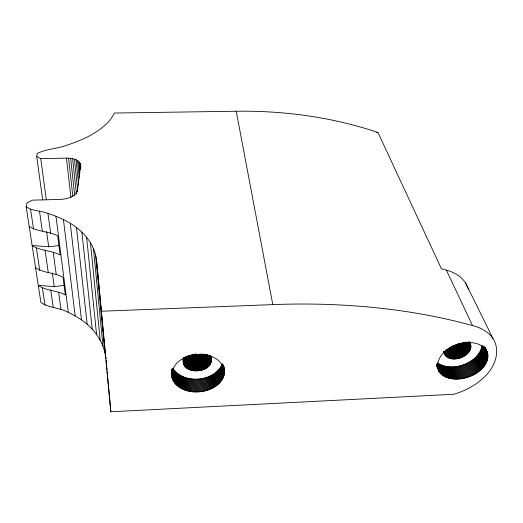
<?xml version="1.0" encoding="UTF-8"?>
<svg xmlns="http://www.w3.org/2000/svg" width="523" height="523" viewBox="0 0 523 523"><rect width="100%" height="100%" fill="white"/><g stroke="black" fill="none" stroke-linecap="round" stroke-linejoin="round"><path stroke-width="0.78" d="M224.491 372.337C221.654 346.167 172.42 350.018 171.596 375.468C177.219 401.932 229.179 394.865 223.975 366.616M443.988 351.77C447.368 366.721 477.087 355.849 469.308 342.336M209.926 355.947C218.562 374.082 176.748 376.697 184.273 357.418M486.815 350.998C474.832 331.647 429.56 348.495 439.189 371.729C452.506 389.557 496.968 372.265 485.815 348.887M77.489 190.28L80.542 165.569C80.124 159.077 71.559 158.136 66.454 158.116L40.748 158.632L36.682 156.423L37.316 153.389C46.985 148.643 58.275 148.754 68.297 144.721C75.724 142.249 83 139.301 89.93 135.64C99.651 130.22 109.418 123.35 114.347 113.033L236.226 111.242A331.49 231.735 -6.6 0 1 371.023 130.22L377.985 132.548L441.399 268.711L446.341 270.116A48.024 33.818 -19.4 0 1 465.588 282.989L493.006 338.629C500.426 350.031 495.627 364.708 487.148 374.082A52.117 34.394 -18.4 0 1 453.598 394.283L110.83 411.771L96.605 260.899C95.147 244.738 83.732 231.388 70.259 223.288C63.257 219.104 55.732 215.907 47.972 213.423C40.872 210.501 32.452 211.37 26.15 206.67L26.928 202.963L32.413 200.139L60.171 199.44C66.578 199.041 75.39 197.321 77.489 190.28L77.666 191.889M437.254 362.799C452.513 372.873 478.185 363.714 482.252 345.526L487.907 357.49M173.335 381.064L172.871 368.342C184.044 384.908 214.718 382.078 222.491 363.609L223.811 376.207M35.551 267.698C43.625 273.235 54.366 272.522 63.015 277.242L65.31 294.985C56.811 290.239 46.174 290.945 38.271 285.375L54.235 286.611L64.414 285.336M29.196 226.439C37.669 231.892 48.646 231.159 57.667 235.801L60.138 254.963C51.293 250.288 40.421 251.014 32.132 245.516L48.704 246.758L59.589 245.516M101.214 311.25L272.797 304.602A433.724 235.311 -7.3 0 1 472.557 325.607A52.117 34.394 -18.4 0 1 493.006 338.629M376.357 132.574L377.985 132.548M26.15 206.67L40.905 302.471C48.914 308.139 59.74 307.498 68.317 312.453C75.083 315.572 81.483 319.461 87.178 324.273C97.258 332.988 104.541 345.226 105.881 358.615L105.535 354.516M485.141 347.743L487.482 352.665M484.88 347.324L487.645 353.241M484.847 347.534L485.514 348.939M484.769 347.501L487.776 353.829M484.2 346.69L487.874 354.424M484.272 347.292L487.939 355.025M483.566 346.134L487.979 355.633M483.317 346.396L487.985 356.248M482.964 346.311L487.959 356.869M446.341 270.116L472.557 325.607M482.167 346.154L487.822 358.118M482.056 346.782L487.704 358.752M481.918 347.409L487.56 359.386M481.748 348.043L487.384 360.02M481.552 348.671L487.175 360.654M481.323 349.305L486.939 361.288M481.062 349.933L486.678 361.923M480.781 350.56L486.383 362.55M480.467 351.188L486.063 363.178M480.127 351.816L485.71 363.805M479.761 352.43L485.337 364.426M479.369 353.045L484.932 365.047M478.944 353.653L484.501 365.655M465.588 282.989L468.536 289.356M478.499 354.261L484.043 366.263M478.029 354.856L483.566 366.865M477.538 355.444L483.056 367.453M477.015 356.019L482.526 368.035M476.479 356.594L481.977 368.61M469.491 342.075L470.504 344.284M469.353 341.95L470.778 345.213M469.491 342.585L470.837 345.533M469.196 342.166L470.877 345.853M468.896 342.088L470.916 346.514M475.91 357.157L481.402 369.179M468.889 342.421L470.909 346.847M468.53 342.016L470.883 347.18M468.49 342.356L470.844 347.52M468.098 341.957L470.785 347.86M475.329 357.706L480.8 369.728M468.033 342.297L470.713 348.2M467.941 342.637L470.628 348.547M467.503 342.245L470.523 348.887M474.721 358.248L480.186 370.277M467.385 342.585L470.406 349.227M466.921 342.186L470.269 349.573M466.771 342.526L470.118 349.913M474.093 358.778L479.545 370.807M466.274 342.127L469.948 350.253M466.098 342.467L469.772 350.593M473.452 359.294L478.885 371.33M465.568 342.062L469.576 350.933M465.365 342.395L469.36 351.266M465.143 342.728L469.138 351.593M472.785 359.798L478.205 371.833M464.908 343.055L468.896 351.927M464.326 342.637L468.647 352.247M472.106 360.288L477.512 372.33M464.064 342.957L468.379 352.574M463.456 342.532L468.098 352.888M471.406 360.765L476.799 372.807M463.169 342.84L467.81 353.202M462.875 343.147L467.503 353.509M470.687 361.23L476.067 373.278M462.234 342.709L467.189 353.81M461.907 343.003L466.856 354.104M469.955 361.681L475.322 373.729M461.574 343.291L466.523 354.391M461.234 343.572L466.17 354.672M469.209 362.112L474.564 374.161M460.547 343.101L465.81 354.954M460.188 343.369L465.437 355.222M468.451 362.531L473.792 374.586M459.815 343.631L465.058 355.483M459.436 343.879L464.672 355.738M467.68 362.929L473.008 374.984M459.044 344.127L464.274 355.98M458.318 343.618L463.868 356.222M466.902 363.315L472.21 375.377M457.913 343.846L463.456 356.451M457.501 344.062L463.032 356.666M466.104 363.681L471.4 375.743M457.082 344.271L462.607 356.876M456.657 344.474L462.175 357.078M465.3 364.028L470.582 376.096M456.226 344.664L461.737 357.268M464.489 364.361L469.752 376.429M455.795 344.84L461.293 357.451M455.35 345.01L460.841 357.621M463.666 364.675L468.915 376.743M454.905 345.173L460.39 357.784M454.461 345.324L459.933 357.935M462.835 364.969L468.072 377.044M454.01 345.461L459.475 358.078M453.559 345.585L459.017 358.209M462.005 365.244L467.222 377.318M453.101 345.703L458.553 358.327M452.65 345.814L458.089 358.432M461.162 365.499L466.372 377.58M452.513 346.651L457.625 358.53M460.318 365.734L465.509 377.815M452.055 346.729L457.154 358.615M451.597 346.808L456.69 358.686M459.469 365.95L464.646 378.037M451.14 346.867L456.226 358.752M450.682 346.912L455.768 358.798M458.619 366.146L463.783 378.234M450.551 347.697L455.304 358.837M450.1 347.723L454.847 358.863M457.769 366.322L462.92 378.417M449.649 347.736L454.395 358.883M449.205 347.736L453.944 358.883M456.919 366.479L462.051 378.574M449.08 348.475L453.493 358.876M448.642 348.455L453.055 358.856M456.069 366.616L461.188 378.711M448.211 348.423L452.617 358.824M448.1 349.122L452.186 358.785M447.681 349.063L451.761 358.726M455.219 366.728L460.325 378.822M447.577 349.743L451.342 358.66M447.172 349.665L450.931 358.582M454.369 366.819L459.462 378.92M446.773 349.573L450.525 358.49M446.38 349.469L450.133 358.392M453.526 366.891L458.606 378.992M446.315 350.103L449.741 358.281M445.936 349.979L449.368 358.157M445.884 350.587L448.995 358.02M452.689 366.943L457.756 379.044M445.531 350.443L448.642 357.876M445.498 351.031L448.296 357.725M445.165 350.868L447.956 357.555M451.859 366.969L456.912 379.077M445.151 351.43L447.629 357.379M444.838 351.247L447.315 357.196M444.851 351.796L447.015 357M451.029 366.976L456.069 379.083M444.563 351.587L446.727 356.791M444.289 351.371L446.452 356.575M444.334 351.894L446.191 356.353M444.086 351.659L445.942 356.117M443.85 351.417L445.707 355.875M443.942 351.914L445.485 355.627M450.211 366.963L455.239 379.077M443.733 351.652L445.276 355.372M443.635 351.881L444.903 354.829M449.401 366.93L454.415 379.038M448.597 366.871L453.604 378.985M447.806 366.8L452.8 378.907M447.028 366.701L452.009 378.815M446.263 366.577L451.231 378.698M445.504 366.44L450.46 378.554M444.766 366.277L449.715 378.397M444.04 366.093L448.976 378.214M443.327 365.891L448.257 378.011M442.635 365.669L447.551 377.789M441.955 365.427L446.864 377.547M441.294 365.165L446.197 377.286M440.66 364.884L445.55 377.005M440.039 364.577L444.916 376.704M439.438 364.263L444.308 376.383M438.856 363.923L443.726 376.044M438.3 363.563L443.158 375.691M437.764 363.191L442.621 375.311M437.555 363.557L442.105 374.926M437.372 363.903L441.608 374.514M437.208 364.237L441.137 374.089M436.823 363.969L440.699 373.644M436.836 364.577L440.281 373.187M436.875 365.139L439.889 372.716M436.875 365.185L437.476 366.695M437.117 366.172L439.529 372.232M436.875 366.198L439.189 371.729M436.849 366.368L438.607 370.689M236.226 111.242L272.797 304.602M30.569 209.305L33.55 229.107M36.42 248.216L39.761 270.43M42.428 288.127L44.998 305.242M39.486 211.109L42.311 230.931M45.037 250.053L48.208 272.28M50.738 289.99L53.176 307.112M36.682 156.423L42.709 200.008M46.606 231.663L48.704 246.758M52.339 272.954L54.235 286.611M40.748 158.632L46.325 199.864M47.972 213.423L50.653 233.265M53.241 252.406L56.255 274.66M58.648 292.383L60.969 309.518M55.968 216.234L68.317 312.453M63.414 219.523L75.175 315.899M70.259 223.288L81.477 319.847M66.454 158.116L70.919 197.635M76.443 227.498L87.178 324.273M68.585 158.149L72.795 196.053M70.651 158.338L74.711 195.439M72.612 158.678L76.436 194.17M223.792 366.695L224.459 372.984M223.641 366.551L224.393 373.631M223.445 365.675L223.615 367.244M223.38 365.623L224.295 374.278M74.429 159.169L77.679 189.829M81.902 232.147L92.231 329.157M223.171 365.479L224.164 374.926M222.909 364.459L223.079 366.028M222.844 364.544L224.007 375.566M222.275 364.237L223.589 376.841M222.027 364.864L223.334 377.469M76.057 159.79L78.685 184.815M221.745 365.485L223.053 378.096M221.438 366.107L222.739 378.711M221.105 366.715L222.399 379.325M86.596 237.2L96.578 334.472M78.659 161.398L79.823 172.708M77.482 160.535L79.241 177.5M220.739 367.316L222.027 379.927M220.346 367.904L221.628 380.522M219.928 368.486L221.196 381.11M80.522 164.451L80.771 166.883M80.542 165.569L80.784 168.001M80.196 163.372L80.692 168.229M79.574 162.346L80.313 169.629M219.483 369.061L220.745 381.685M219.013 369.624L220.261 382.254M90.459 242.633L100.168 340.185M218.509 370.179L219.758 382.81M217.986 370.715L219.222 383.352M93.447 248.418L102.966 346.265M217.437 371.245L218.666 383.882M216.868 371.761L218.084 384.405M95.506 254.518L104.92 352.665M216.274 372.265L217.476 384.908M215.653 372.755L216.849 385.399M96.605 260.899L99.605 292.37M99.762 293.985L100.148 298.018M100.298 299.633L100.684 303.673M100.841 305.282L101.227 309.322M101.377 310.937L101.684 314.16M101.841 315.774L102.227 319.815M102.456 322.233L102.763 325.463M102.92 327.078L103.306 331.111M103.456 332.726L103.842 336.76M103.999 338.374L104.306 341.604M104.535 344.023L104.842 347.252M104.999 348.867L105.385 352.901M215.018 373.226L216.195 385.876M214.358 373.684L215.528 386.34M106.077 360.164L106.967 369.839M107.117 371.454L110.83 411.771M213.678 374.128L214.835 386.785M212.979 374.553L214.123 387.21M210.932 356.294L211.292 360.295M210.88 356.124L211.246 360.994M210.762 356.261L211.2 361.341M210.632 356.091L211.057 362.04M212.26 374.965L213.391 387.628M210.383 355.98L210.959 362.387M210.2 355.522L210.841 362.727M210.069 355.862L210.71 363.073M209.926 356.202L210.56 363.407M211.527 375.357L212.645 388.02M209.69 355.732L210.396 363.747M209.514 356.065L210.22 364.08M209.252 355.588L210.024 364.407M208.978 355.11L209.815 364.727M210.776 375.73L211.88 388.399M208.755 355.424L209.592 365.047M208.514 355.738L209.35 365.361M208.193 355.241L209.095 365.669M210.004 376.089L211.102 388.759M207.932 355.542L208.827 365.969M207.585 355.032L208.54 366.263M209.226 376.429L210.305 389.105M207.226 354.522L208.246 366.558M206.918 354.797L207.938 366.839M206.605 355.071L207.611 367.113M208.429 376.75L209.494 389.426M206.206 354.535L207.278 367.381M205.866 354.79L206.931 367.643M207.618 377.05L208.67 389.733M205.513 355.045L206.572 367.891M205.088 354.483L206.206 368.133M206.794 377.331L207.834 390.014M204.715 354.712L205.827 368.369M204.33 354.934L205.434 368.591M205.964 377.599L206.984 390.282M203.872 354.346L205.036 368.807M203.473 354.548L204.624 369.016M205.121 377.841L206.127 390.524M202.996 353.94L204.205 369.212M202.578 354.123L203.78 369.395M204.271 378.064L205.264 390.753M202.153 354.3L203.342 369.571M201.721 354.463L202.904 369.741M203.408 378.266L204.388 390.956M201.283 354.614L202.453 369.892M200.773 353.953L202.002 370.036M202.538 378.443L203.506 391.139M200.329 354.084L201.538 370.173M199.871 354.202L201.074 370.291M201.662 378.606L202.617 391.302M199.413 354.313L200.603 370.402M198.949 354.411L200.126 370.5M200.786 378.744L201.721 391.446M198.479 354.496L199.649 370.591M199.904 378.861L200.819 391.564M198.008 354.568L199.171 370.663M197.537 354.633L198.688 370.729M199.015 378.959L199.917 391.662M197.06 354.679L198.204 370.781M196.589 354.718L197.714 370.82M198.125 379.031L199.015 391.74M196.053 353.94L197.23 370.853M195.582 353.96L196.746 370.866M197.236 379.083L198.106 391.792M195.105 353.96L196.256 370.872M194.687 354.757L195.772 370.866M196.347 379.116L197.204 391.832M194.21 354.738L195.288 370.846M195.452 379.129L196.295 391.838M193.739 354.705L194.804 370.814M193.275 354.659L194.327 370.774M194.569 379.116L195.393 391.832M192.81 354.607L193.856 370.715M192.346 354.535L193.379 370.65M193.68 379.083L194.497 391.799M191.889 354.457L192.915 370.572M191.49 355.176L192.457 370.48M192.797 379.025L193.595 391.747M191.045 355.071L192 370.382M190.653 355.764L191.549 370.264M191.921 378.946L192.706 391.668M190.215 355.64L191.104 370.14M189.79 355.503L190.666 370.003M191.052 378.848L191.823 391.57M189.418 356.163L190.241 369.859M189.006 356L189.823 369.702M190.189 378.73L190.941 391.452M188.6 355.836L189.411 369.532M188.208 355.653L189.006 369.356M189.333 378.587L190.071 391.315M187.868 356.274L188.613 369.166M187.496 356.071L188.234 368.963M188.483 378.423L189.208 391.152M187.175 356.673L187.862 368.754M186.816 356.451L187.502 368.538M186.476 356.222L187.156 368.31M187.646 378.24L188.358 390.969M186.188 356.791L186.816 368.074M185.868 356.549L186.489 367.826M186.822 378.037L187.522 390.766M185.606 357.098L186.181 367.571M185.358 357.64L185.881 367.309M185.077 357.372L185.6 367.041M186.011 377.809L186.691 390.544M184.809 357.098L185.325 366.76M184.599 357.614L185.07 366.473M184.358 357.327L184.828 366.185M184.174 357.83L184.599 365.884M185.207 377.567L185.881 390.295M183.965 357.529L184.39 365.577M183.815 358.02L184.194 365.27M183.632 357.706L184.011 364.949M183.514 358.19L183.848 364.629M184.423 377.299L185.077 390.034M183.305 357.863L183.697 364.302M183.318 359.144L183.566 363.975M183.142 359.275L183.449 363.642M183.05 359.262L183.266 362.962M183.645 377.011L184.292 389.746M182.887 376.71L183.521 389.439M182.148 376.383L182.769 389.119M181.429 376.037L182.03 388.772M180.723 375.677L181.318 388.412M180.036 375.298L180.618 388.033M179.369 374.899L179.945 387.635M178.722 374.481L179.284 387.216M178.101 374.05L178.65 386.785M177.5 373.605L178.042 386.34M176.918 373.141L177.454 385.869M176.369 372.657L176.892 385.392M175.839 372.167L176.349 384.895M175.336 371.657L175.839 384.385M174.852 371.134L175.349 383.862M174.401 370.598L174.891 383.326M173.976 370.055L174.46 382.784M173.577 369.493L174.054 382.221M173.211 368.924L173.682 381.646M172.59 368.545L173.015 380.476M172.335 368.741L172.734 379.875M172.139 369.722L172.479 379.26M171.982 369.316L172.041 370.905M171.917 369.107L172.25 378.645M171.799 369.179L172.054 378.018M171.701 371.827L171.897 377.39M171.603 371.278L171.766 376.756M171.459 371.493L171.596 375.468"/></g></svg>
